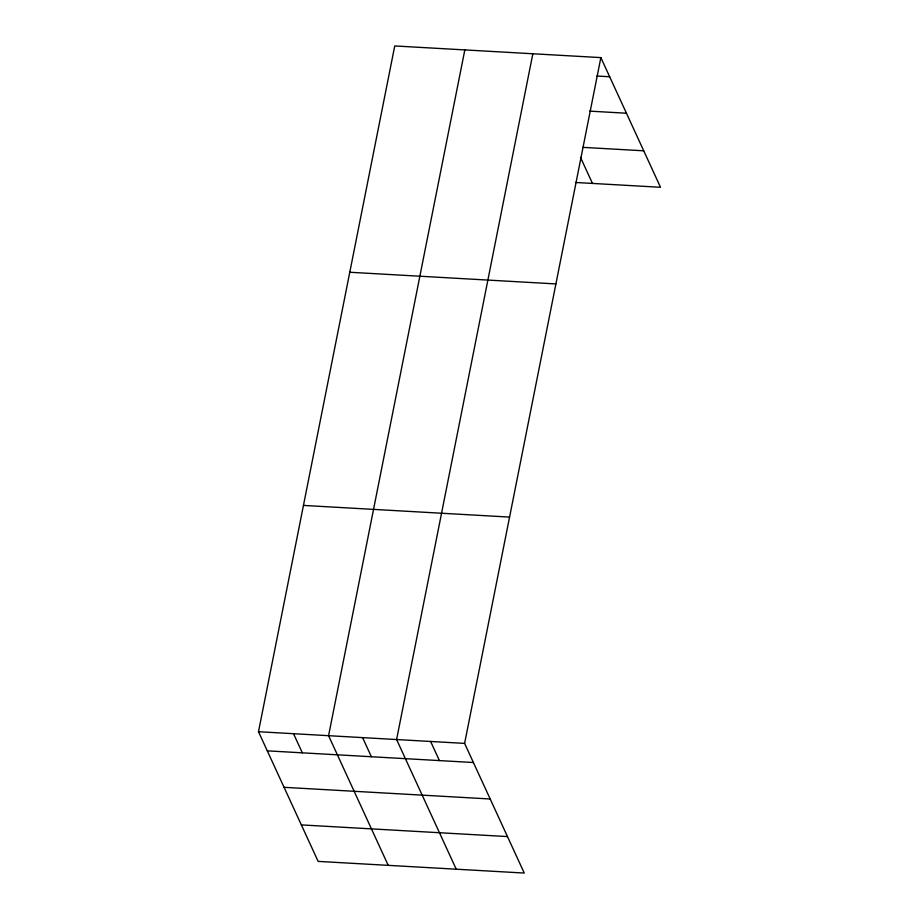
<?xml version="1.0" encoding="UTF-8"?>
<svg xmlns="http://www.w3.org/2000/svg" width="919" height="919" viewBox="0 0 919 919"><rect width="100%" height="100%" fill="white"/><g stroke="black" fill="none" stroke-linecap="round" stroke-linejoin="round"><path stroke-width="1.38" d="M600.865 57.61L464.612 743.391L524.255 873.05L318.135 861.39L258.492 731.719L394.745 45.95L600.865 57.61L660.508 187.281L575.478 182.467M464.83 49.913L328.577 735.682L388.22 865.353M532.848 53.761L396.594 739.531L456.238 869.202M596.913 76.024L609.665 76.748M589.596 111.13L626.436 113.221M582.795 147.35L643.725 150.808M349.783 272.254L555.903 283.925M303.454 505.416L509.574 517.087M258.492 731.719L464.612 743.391M267.291 750.846L473.411 762.517M284.074 787.319L490.195 798.99M301.352 824.906L507.483 836.577M580.498 157.379L592.479 183.432M430.609 741.461L439.408 760.587M362.591 737.612L371.379 756.739M293.54 733.707L302.328 752.833"/></g></svg>
